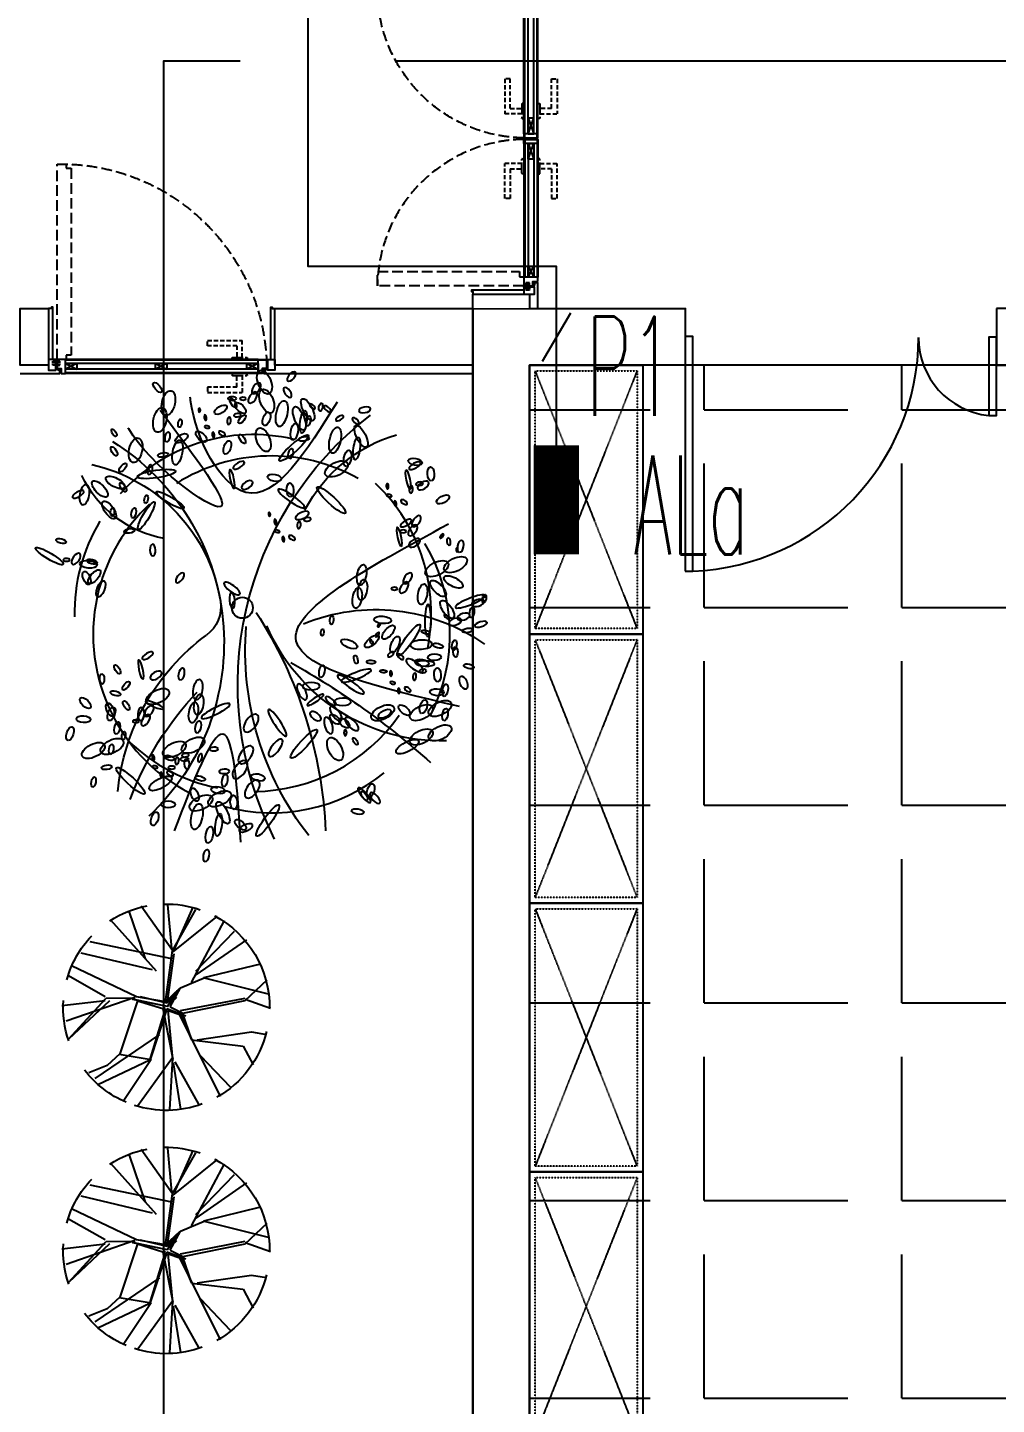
# Model space of a CAD drawing. Extents: x -284868 to 304789, y -137694 to 137894.
# Drawn here: x -60430 to -57007, y -27445 to -22580 of the extents above; entities that cross this region are included whole.
import ezdxf
from ezdxf.enums import TextEntityAlignment as Align

# ---------------------------------------------------------------- set-up
doc = ezdxf.new("R2010")
doc.units = 0
for name, pattern in [('AX-COMP140B-Fur$0$AX-COMP140B-Fur$0$DASH', [0.35, 0.25, -0.1]), ('DASH', [0.35, 0.25, -0.1]), ('DASHED', [0.75, 0.5, -0.25])]:
    doc.linetypes.add(name, pattern=pattern)
doc.layers.get('0').update_dxf_attribs({"linetype": 'CONTINUOUS'})
for name, color, linetype in [('0-墙', 4, 'CONTINUOUS'), ('0-底图', 251, 'CONTINUOUS'), ('0-非设计区域', 251, 'CONTINUOUS'), ('EQUIP-箱柜', 3, 'CONTINUOUS'), ('P-完成面', 42, 'CONTINUOUS'), ('P-平面植物', 251, 'CONTINUOUS'), ('P-门扇', 6, 'CONTINUOUS'), ('TEXT_照明_回路标注', 41, 'CONTINUOUS'), ('WIRE-照明', 130, 'CONTINUOUS')]:
    doc.layers.add(name, color=color, linetype=linetype)
doc.styles.add('_TEL_DIM', font='SIMPLEX', dxfattribs={"width": 0.8, "height": 3.5, "bigfont": 'HZTXT'})
doc.styles.add('HZ_e', font='simplex.shx', dxfattribs={"width": 0.8, "bigfont": 'hztxt.shx'})

# ---------------------------------------------------------------- blocks, each defined once
blk = doc.blocks.new('*U237')
at = {"linetype": 'AX-COMP140B-Fur$0$AX-COMP140B-Fur$0$DASH', "ltscale": 0.2}
for p, q in [((20, -380), (930, -20)), ((20, -20), (930, -380)), ((970, -380), (1880, -20)), ((970, -20), (1880, -380)), ((1920, -380), (2830, -20)), ((1920, -20), (2830, -380)), ((2870, -380), (3780, -20)), ((2870, -20), (3780, -380))]:
    blk.add_line(p, q, dxfattribs=at)
for points in [[(0, 0), (950, 0), (950, -400), (0, -400)], [(950, 0), (1900, 0), (1900, -400), (950, -400)], [(1900, 0), (2850, 0), (2850, -400), (1900, -400)], [(2850, 0), (3800, 0), (3800, -400), (2850, -400)]]:
    blk.add_lwpolyline(points, close=True)
for points in [[(20, -20), (930, -20), (930, -380), (20, -380)], [(970, -20), (1880, -20), (1880, -380), (970, -380)], [(1920, -20), (2830, -20), (2830, -380), (1920, -380)], [(2870, -20), (3780, -20), (3780, -380), (2870, -380)]]:
    blk.add_lwpolyline(points, close=True, dxfattribs=at)
blk = doc.blocks.new('A$C5ed5d99b')
for p, q in [((0, 0), (750, 1.6)), ((0, 0), (0, -7550)), ((750, 1.6), (750, -198.4)), ((750, -198.4), (200, -200)), ((200, -200), (200, -7450))]:
    blk.add_line(p, q)
at = {"linetype": 'Continuous'}
for points in [[(750, -927.3), (777.5, -927.3), (777.5, -98.4), (750, -98.4), (750, -927.3)], [(1822.5, -377.2), (1850, -377.2), (1850, -100), (1822.5, -100), (1822.5, -377.2)]]:
    blk.add_lwpolyline(points, dxfattribs=at)
for centre, radius, start, end in [((745, -97.9), 830.1, 272.2493, 359.7238), ((1850.9, -102.8), 275.9, 179.7899, 264.0974)]:
    blk.add_arc(centre, radius, start, end, dxfattribs=at)
at = {"extrusion": (2.93488e-11, -1.6918e-11, -1), "xscale": -1, "zscale": -1, "rotation": 89.99941067593174}
blk.add_blockref('*U237', (-600, -200, 0), dxfattribs=at)
blk = doc.blocks.new('FZ03')
at = {"color": 8}
for p, q in [((-4.4, 1.3), (-4.4, 3)), ((-4.4, 3), (0, 3)), ((0, 0), (-4.4, 1.3)), ((-3.1, 7.1), (3.1, 7.1)), ((-3.1, 3), (-3.1, 7.1)), ((0, 6.7), (-3.1, 5.5)), ((0, 4.9), (-3.1, 3.7)), ((0, 7.1), (0, 3)), ((0, 6.7), (3.1, 5.4)), ((0, 4.9), (3.1, 3.7)), ((0, 3), (4.5, 3)), ((4.5, 1.3), (0, 0)), ((3.1, 3), (3.1, 7.1)), ((4.5, 3), (4.5, 1.3))]:
    blk.add_line(p, q, dxfattribs=at)
blk = doc.blocks.new('A$C79893AB6')
at = {"color": 8, "linetype": 'DASHED', "ltscale": 5}
for points in [[(10, 20.3), (0, 20.3), (0, 5.3), (10, 5.3)], [(10, 0), (12, 0), (12, 25), (10, 25)], [(13, 0), (15, 0), (15, 25), (13, 25)], [(15, 20.3), (25, 20.3), (25, 5.3), (15, 5.3)]]:
    blk.add_lwpolyline(points, close=True, dxfattribs=at)
for points in [[(5, 20.3), (5, 5.3)], [(12, 18.5), (13, 18.5)], [(12, 16.5), (13, 16.5)], [(12, 14.5), (13, 14.5)], [(12, 10.5), (13, 10.5)], [(12, 8.5), (13, 8.5)], [(12, 6.5), (13, 6.5)], [(20, 20.3), (20, 5.3)]]:
    blk.add_lwpolyline(points, dxfattribs=at)
blk = doc.blocks.new('A$C274dfc7b')
at = {"color": 8, "linetype": 'DASHED', "ltscale": 30}
for points in [[(-5.5, 401.1, -0.414214), (-7, 402.6), (-7, 452.4, -0.414214), (-5.5, 453.9)], [(55.5, 401.1, 0.414214), (57, 402.6), (57, 452.4, 0.414214), (55.5, 453.9)]]:
    blk.add_lwpolyline(points, format="xyb", dxfattribs=at)
for points in [[(-5.5, 453.9), (0, 453.9), (0, 401.1), (-5.5, 401.1)], [(55.5, 453.9), (50, 453.9), (50, 401.1), (55.5, 401.1)], [(-48.2, 418), (-7, 418), (-7, 437), (-67.2, 437)], [(-48.2, 418), (-48.2, 313.9), (-67.2, 313.9), (-67.2, 437)], [(98.2, 418), (57, 418), (57, 437), (117.2, 437)], [(98.2, 418), (98.2, 313.9), (117.2, 313.9), (117.2, 437)]]:
    blk.add_lwpolyline(points, dxfattribs=at)
at = {"layer": 'P-门扇'}
for p, q in [((0, 507.5), (0, 35)), ((50, 507.5), (50, 35))]:
    blk.add_line(p, q, dxfattribs=at)
at = {"layer": 'P-门扇', "color": 251}
for p, q in [((3, 522.5), (3, 35)), ((15, 507.5), (15, 35)), ((35, 507.5), (35, 35)), ((47, 522.5), (47, 35))]:
    blk.add_line(p, q, dxfattribs=at)
at = {"layer": 'P-门扇', "color": 251, "linetype": 'DASH', "ltscale": 150}
blk.add_lwpolyline([(0, 522.5, 0.405757), (-517.5, 5, -3.831979)], format="xyb", dxfattribs=at)
at = {"layer": 'P-门扇'}
for points in [[(0, 507.5), (0, 507.5), (0, 522.5), (50, 522.5), (50, 507.5)], [(47, 507.5), (3, 507.5)]]:
    blk.add_lwpolyline(points, dxfattribs=at)
at = {"layer": 'P-门扇', "color": 251}
for points in [[(15, 507.5), (35, 507.5), (35, 452.5), (15, 452.5)], [(15, 75), (35, 75), (35, 35), (15, 35)]]:
    blk.add_lwpolyline(points, close=True, dxfattribs=at)
for points in [[(15, 507.5), (35, 452.5)], [(15, 452.5), (35, 507.5)], [(15, 75), (35, 35)], [(15, 35), (35, 75)]]:
    blk.add_lwpolyline(points, dxfattribs=at)
at = {"layer": 'P-门扇', "color": 251, "linetype": 'DASH', "ltscale": 150}
blk.add_lwpolyline([(-15, 55), (-15, 37), (0, 37), (0, 5), (-517.5, 5), (-517.5, 55), (-15, 55)], dxfattribs=at)
at = {"layer": 'P-门扇'}
blk.add_lwpolyline([(50, 20), (50, 35), (0, 35), (0, 5), (32, 5), (32, 20)], close=True, dxfattribs=at)
at = {"xscale": -1, "rotation": 270}
blk.add_blockref('A$C79893AB6', (0, -10), dxfattribs=at)
at = {"xscale": 0.7194583547756841, "yscale": 0.7194583547756841, "zscale": 0.7194583547756841, "rotation": 270}
blk.add_blockref('FZ03', (32.8, 10), dxfattribs=at)
blk = doc.blocks.new('yld.studio@foxmail.com-2-220')
at = {"color": 251, "ltscale": 100}
for p, q in [((8501.1, -109873.4), (8409.6, -109669)), ((8511.1, -109879.5), (8664.3, -109664.1)), ((8513.9, -109870.1), (8534.1, -109657.1)), ((8417.6, -110035.7), (8256.9, -109733.9)), ((8507.4, -109887.1), (8290.8, -109712.8)), ((8510.1, -109877.5), (8397.2, -109679.9)), ((8589.8, -109981.6), (8812.1, -109731.5)), ((8643.6, -109920.9), (8721.4, -109692)), ((8397.2, -109980.4), (8208.1, -109785.5)), ((8394.9, -109998.4), (8148.5, -109827.1)), ((8515.1, -109920.7), (8913.5, -109837.6)), ((8535.1, -110130.3), (8503.4, -109895.4)), ((8545.1, -110130), (8511.1, -109879.5)), ((8608.5, -109974.4), (8957.6, -109892.2)), ((8358.7, -110012.5), (8079.5, -109944.3)), ((8687.6, -110105.4), (9004.3, -109954.2)), ((8839.3, -110105.6), (9019, -110003.9)), ((8356.4, -110013.7), (8038, -110093.8)), ((8157, -110123.6), (8048.7, -110023.6)), ((8471.5, -110062), (8356.4, -110013.7)), ((8521.9, -110154.8), (8471.5, -110062)), ((8545.1, -110130), (8474.7, -110063.6)), ((8488.6, -110076.5), (8536.7, -110154.5)), ((8539, -110135.6), (8488.6, -110076.5)), ((8155.7, -110118.3), (8032.3, -110161.7)), ((8472.3, -110172.8), (8155.6, -110112.1)), ((8461.2, -110185.6), (8157, -110123.6)), ((8538, -110151.7), (8489.4, -110108)), ((8707.1, -110117.1), (8538, -110151.7)), ((8669.6, -110104.1), (8539, -110135.6)), ((8545.1, -110130), (8687.6, -110105.4)), ((8682.6, -110125.1), (8557.8, -110163.7)), ((8559.5, -110148.7), (8707.1, -110117.1)), ((8682.6, -110125.1), (8768.3, -110384.4)), ((8692.8, -110112.7), (8836.9, -110114.6)), ((8694.6, -110108.9), (9030.8, -110225)), ((8818.2, -110125.1), (9019, -110313.5)), ((9019, -110313.5), (8836.9, -110114.6)), ((8840.8, -110125.9), (9051.6, -110150.2)), ((8477.1, -110193.3), (8277.6, -110592.7)), ((8463.3, -110184.6), (8417.7, -110316.4)), ((8470.5, -110194.6), (8417.7, -110316.4)), ((8445.9, -110200), (8538.1, -110165.1)), ((8521.9, -110154.8), (8463.3, -110184.6)), ((8532.4, -110173.4), (8470.5, -110194.6)), ((8557.8, -110163.7), (8509.5, -110410)), ((8509.5, -110410), (8532.4, -110173.4)), ((8538.1, -110165.1), (8622.5, -110416.5)), ((8544.7, -110164.9), (8559.5, -110148.7)), ((8622.5, -110416.5), (8544.7, -110164.9)), ((8125, -110277.7), (8052.4, -110289.4)), ((8391, -110315.4), (8125, -110277.7)), ((8166.6, -110346.4), (8117, -110438.8)), ((8417.7, -110316.4), (8166.6, -110346.4)), ((8574.8, -110289.9), (8890.1, -110505.1)), ((8373.7, -110393.6), (8229.8, -110545.8)), ((8511.4, -110403.8), (8679.8, -110638.2)), ((8511.4, -110406.1), (8525.2, -110657)), ((8771.5, -110385.9), (8615.9, -110411.9)), ((8615.9, -110411.9), (8752.8, -110617.3)), ((8768.3, -110384.4), (8830.5, -110442)), ((8500, -110423.7), (8384.7, -110630.9)), ((8507.1, -110429.3), (8471.5, -110654.4)), ((8622.3, -110415), (8875.2, -110535.6)), ((8830.5, -110442), (8919.5, -110477.1))]:
    blk.add_line(p, q, dxfattribs=at)
for start, end in [(88.67658, 109.13181), (56.90063, 79.36879), (117.86669, 180.76361), (15.42502, 43.73878), (340.94353, 3.71391), (193.57975, 240.72922), (292.86239, 322.35668), (249.58012, 287.97728)]:
    blk.add_arc((8541.4, -110156.9), 504, start, end, dxfattribs=at)
blk = doc.blocks.new('yld.studio@foxmail.com-15')
at = {"color": 251}
blk.add_circle((67569.1, -97904.1), 44.8, dxfattribs=at)
for centre, start, end in [((67613.8, -97926.4), 76.88957, 138.11767), ((67693.5, -98017.5), 61.01045, 122.23854), ((67613.8, -97926.4), 348.58817, 46.57142), ((67693.5, -98017.5), 133.16442, 165.32414), ((67613.8, -97926.4), 149.04354, 181.20326), ((67693.5, -98017.5), 332.70905, 30.6923), ((67693.5, -98017.5), 165.32414, 242.65615), ((67613.8, -97926.4), 270.52014, 325.07436), ((67613.8, -97926.4), 226.04774, 258.53527), ((67693.5, -98017.5), 254.64102, 309.19524)]:
    blk.add_arc(centre, 760, start, end, dxfattribs=at)
for centre, major_axis, ratio in [((67663.4, -96943), (19.4, -49.7), 0.514982), ((67254.3, -97031.6), (-11.3, -52.2), 0.514982), ((67673.2, -97023.9), (19.4, -49.7), 0.514982), ((67217.7, -97104.4), (-11.3, -52.2), 0.514982), ((67477, -97060.3), (25.5, 15.6), 0.489709), ((67736.9, -97076.8), (-11.9, -54.9), 0.414379), ((67811.8, -97097.3), (20.7, -49.3), 0.38159), ((67829.2, -97112.1), (-6.6, -47.9), 0.283409), ((67672.1, -97099.4), (-10.1, -28.2), 0.489709), ((67114.4, -97233.1), (-11.3, -52.2), 0.514982), ((67309.9, -97181.8), (25.5, 15.6), 0.489709), ((67658.2, -97188.3), (19.4, -49.7), 0.514982), ((67788.2, -97223.4), (61.1, 54.6), 0.200035), ((67964, -97190.2), (-11.9, -54.9), 0.414379), ((68056.3, -97225.4), (-6.6, -47.9), 0.283409), ((67292.6, -97242.3), (-10.1, -52.5), 0.38159), ((67505.1, -97221), (-10.1, -28.2), 0.489709), ((68305.4, -97282.5), (29.4, -5.6), 0.489709), ((67203.3, -97334.2), (81.1, 11.7), 0.200035), ((67705.7, -97350.7), (29.4, -5.6), 0.489709), ((67261.4, -97445.4), (58.6, -34.7), 0.200035), ((67947.6, -97445.4), (60.3, -55.5), 0.200035), ((67015.8, -97495.7), (-1.6, -18.4), 0.42873), ((67159.8, -97512.1), (-34.6, -58.6), 0.200035), ((66747.1, -97684.1), (58.6, -34.7), 0.200035), ((66913.5, -97719.2), (36.8, -3.3), 0.42873), ((66905.5, -97776.9), (11.5, -27.6), 0.489709), ((66938.4, -97771.9), (24.3, 27.9), 0.42873), ((67949.6, -97956.2), (-1.6, -18.4), 0.42873), ((68166.5, -97955.7), (36.8, -3.3), 0.42873), ((67910, -98008.5), (-1.3, -14.7), 0.42873), ((68191.5, -98008.5), (24.3, 27.9), 0.42873), ((68024.2, -98058.1), (34.2, -14.2), 0.42873), ((68120.5, -98047.2), (28.4, 23.7), 0.42873), ((68333.6, -98138.1), (29.4, -5.6), 0.489709), ((68477, -98092.3), (1.2, -22.2), 0.42873), ((68117.3, -98134.9), (18.4, -1.6), 0.42873), ((68169.5, -98174.6), (14.7, -1.3), 0.42873), ((66971.4, -98207), (1.2, -22.2), 0.42873), ((68511.2, -98223.3), (11.5, -27.6), 0.489709), ((67005.6, -98338), (11.5, -27.6), 0.489709), ((67011.1, -98356.1), (-10.1, -28.2), 0.489709), ((68259, -98339.9), (22.6, -19.6), 0.489709), ((67092.3, -98640.9), (60.3, -55.5), 0.200035), ((67332.3, -98569.6), (1.2, -22.2), 0.42873), ((67635.7, -98626.5), (29.4, -5.6), 0.489709), ((67366.5, -98700.6), (11.5, -27.6), 0.489709), ((67465.8, -98681.4), (29.4, -5.6), 0.489709), ((67375.5, -98793.4), (-11.9, -54.9), 0.414379), ((68060.6, -98772.1), (26.3, -4.6), 0.42873), ((67467.8, -98828.7), (-6.6, -47.9), 0.283409), ((67561.1, -98828.3), (22.6, -19.6), 0.489709)]:
    blk.add_ellipse(centre, major_axis=major_axis, ratio=ratio, start_param=3.141593, end_param=9.424778, dxfattribs=at)
for centre, major_axis, ratio in [((67207.5, -96965.7), (17.5, -20.2), 0.42873), ((67530.4, -97031.6), (11.9, -18.8), 0.42873), ((67561, -97053.5), (21.2, -21.1), 0.489709), ((67847.6, -97060.3), (23.4, -46.1), 0.368424), ((67903, -97049.6), (-3.1, -17.5), 0.42873), ((67303.2, -97117.9), (-3.1, -17.5), 0.42873), ((67567.8, -97101), (14.1, 17.2), 0.42873), ((67790, -97154.4), (-6.2, -35.1), 0.42873), ((67850, -97108.1), (-3.9, -21.9), 0.42873), ((68074.8, -97173.7), (23.4, -46.1), 0.368424), ((67022.5, -97158.6), (9.5, -15.1), 0.42873), ((67250.3, -97176.4), (-3.9, -21.9), 0.42873), ((67393.9, -97175), (21.2, -21.1), 0.489709), ((67568.6, -97185), (11.9, -18.8), 0.42873), ((67831, -97184.7), (22, 3.3), 0.42873), ((67022.6, -97237.5), (11.9, -18.8), 0.42873), ((67231.2, -97252.9), (22, 3.3), 0.42873), ((67775.1, -97247.4), (-3.9, -21.9), 0.42873), ((68017.1, -97267.7), (-6.2, -35.1), 0.42873), ((67060, -97306.9), (14.1, 17.2), 0.42873), ((67175.3, -97315.6), (-3.9, -21.9), 0.42873), ((67970, -97312.6), (47.6, 24.1), 0.514982), ((66962.2, -97398.1), (30.9, -32.1), 0.42873), ((67027.5, -97370.2), (39.5, -20.6), 0.42873), ((68372.2, -97334), (1.5, -29.9), 0.489709), ((66896.3, -97422.6), (-7.7, -43.9), 0.42873), ((67060.8, -97390.9), (11.9, -18.8), 0.42873), ((67772.4, -97402.2), (1.5, -29.9), 0.489709), ((67001.3, -97487.3), (25.5, -36.5), 0.42873), ((67106.2, -97500.2), (-3.9, -21.9), 0.42873), ((67159.2, -97441.7), (-3.1, -17.5), 0.42873), ((68423.5, -97442.7), (26.4, 14.1), 0.489709), ((67823.8, -97510.9), (26.4, 14.1), 0.489709), ((67087.2, -97576.8), (22, 3.3), 0.42873), ((66796.9, -97619.6), (21.5, -5.9), 0.42873), ((68498.8, -97642.3), (-4.6, -26.3), 0.42873), ((66928.4, -97707.6), (21.5, -5.9), 0.42873), ((68397.6, -97737.7), (47.6, 24.1), 0.514982), ((68477.2, -97720.2), (47.6, 24.1), 0.514982), ((68077.4, -97764.3), (-7.7, -43.9), 0.42873), ((68468.2, -97794.1), (39.5, -20.6), 0.42873), ((66966.2, -97824), (-14.2, -34.2), 0.42873), ((68058.6, -97862.3), (-7.7, -43.9), 0.42873), ((68081.2, -97828), (-7.7, -43.9), 0.42873), ((68337, -97846.5), (-7.7, -43.9), 0.42873), ((68402.9, -97822), (30.9, -32.1), 0.42873), ((68442, -97911.2), (25.5, -36.5), 0.42873), ((68599.9, -97865.5), (-3.1, -17.5), 0.42873), ((68546.9, -97924), (-3.9, -21.9), 0.42873), ((68277.8, -98042.3), (-47.6, -66.7), 0.200035), ((68349.4, -98007.7), (17.2, -4.8), 0.42873), ((68527.9, -98000.6), (22, 3.3), 0.42873), ((68219.3, -98060.5), (-14.2, -34.2), 0.42873), ((68402.6, -98066), (21.5, -5.9), 0.42873), ((68472, -98063.3), (-3.9, -21.9), 0.42873), ((68052.6, -98124.7), (4.3, -18), 0.42873), ((67036.5, -98166.7), (11.9, -18.8), 0.42873), ((67309.7, -98186.7), (-4.6, -26.3), 0.42873), ((67907.8, -98174.9), (-4.6, -26.3), 0.42873), ((68400.4, -98189.6), (1.5, -29.9), 0.489709), ((68534.1, -98154), (21.5, -5.9), 0.42873), ((67073.9, -98236.2), (14.1, 17.2), 0.42873), ((67379.6, -98252.7), (-7.7, -43.9), 0.42873), ((68433, -98255.1), (-4.6, -26.3), 0.42873), ((66900, -98310.1), (21.2, -21.1), 0.489709), ((67028.5, -98268.7), (21.5, -5.9), 0.42873), ((67074.7, -98320.2), (11.9, -18.8), 0.42873), ((67208.5, -98282.1), (47.6, 24.1), 0.514982), ((67383.3, -98316.4), (-7.7, -43.9), 0.42873), ((68340.4, -98325.5), (-8.4, -28.7), 0.489709), ((68411.4, -98333), (47.6, 24.1), 0.514982), ((68398, -98264), (29.9, -1.4), 0.489709), ((67360.7, -98350.6), (-7.7, -43.9), 0.42873), ((68166.8, -98351.5), (47.6, 24.1), 0.514982), ((68175.4, -98355.7), (26.4, 14.1), 0.489709), ((68331.8, -98350.6), (47.6, 24.1), 0.514982), ((68432.6, -98359.2), (-4.6, -26.3), 0.42873), ((66834.9, -98440.3), (-8.4, -28.7), 0.489709), ((66892.4, -98378.7), (29.9, -1.4), 0.489709), ((67035.7, -98416.7), (-4.6, -26.3), 0.42873), ((67380.9, -98411.7), (-4.6, -26.3), 0.42873), ((68411, -98437.1), (47.6, 24.1), 0.514982), ((66934.5, -98512.2), (47.6, 24.1), 0.514982), ((67014.1, -98494.7), (47.6, 24.1), 0.514982), ((67063.3, -98448.5), (-3.1, -17.5), 0.42873), ((67279.7, -98507.1), (47.6, 24.1), 0.514982), ((67359.3, -98489.6), (47.6, 24.1), 0.514982), ((67831.4, -98483.5), (55.5, 60.3), 0.200035), ((67964.1, -98505.9), (24.1, -47.6), 0.514982), ((68050.4, -98472.9), (9.5, -15.1), 0.42873), ((68272.1, -98495.6), (47.1, 25.3), 0.38159), ((68331.4, -98454.6), (47.6, 24.1), 0.514982), ((67010.4, -98507), (-3.9, -21.9), 0.42873), ((67257.9, -98543.3), (21.5, -5.9), 0.42873), ((66991.3, -98583.6), (22, 3.3), 0.42873), ((66935.4, -98646.3), (-3.9, -21.9), 0.42873), ((67220, -98652.1), (47.1, 25.3), 0.38159), ((67389.3, -98631.2), (21.5, -5.9), 0.42873), ((67494, -98639.9), (-4.6, -26.3), 0.42873), ((67392.8, -98735.4), (47.6, 24.1), 0.514982), ((67472.4, -98717.8), (47.6, 24.1), 0.514982), ((67532.5, -98732.8), (1.5, -29.9), 0.489709), ((68088.7, -98705.3), (11.9, -18.8), 0.42873), ((68115.9, -98682.7), (-8.4, -28.7), 0.489709), ((67253.3, -98741.3), (29.9, -1.4), 0.489709), ((67486.3, -98777), (23.4, -46.1), 0.368424), ((67677.1, -98810.2), (-47.6, -66.7), 0.200035), ((67195.7, -98802.8), (-8.4, -28.7), 0.489709), ((67583.9, -98841.6), (26.4, 14.1), 0.489709), ((67428.6, -98871), (-6.2, -35.1), 0.42873), ((67415.2, -98959.7), (-4.6, -26.3), 0.42873)]:
    blk.add_ellipse(centre, major_axis=major_axis, ratio=ratio, dxfattribs=at)
at = {"color": 251, "extrusion": (0, 0, -1)}
for centre, major_axis, ratio in [((67628.5, -96969.7), (-16.1, -22.2), 0.514982), ((67778.4, -96919), (16.2, 18.9), 0.489709), ((67525.9, -97012.8), (18.3, 0.3), 0.42873), ((67571.9, -97013.2), (13.7, 0.2), 0.42873), ((67613.2, -97008.6), (-16.1, -22.2), 0.514982), ((67761.8, -96987), (14.5, -20.2), 0.489709), ((67386.2, -97062.4), (1.02, -9.08), 0.42873), ((67866.7, -97046.5), (11.1, -9.8), 0.42873), ((67931.5, -97057), (13.9, -12.2), 0.42873), ((67411.5, -97094.1), (1.3, -11.3), 0.42873), ((67512.1, -97107.8), (-1.7, -15.2), 0.489709), ((67547.9, -97083.7), (15.2, 1.9), 0.489709), ((68052.3, -97108.4), (13.9, -12.2), 0.42873), ((67445.3, -97167.8), (1.3, -11.3), 0.42873), ((67553.9, -97296.7), (23.5, 14.1), 0.38159), ((68303.9, -97299.1), (23.5, 14.1), 0.38159), ((67525.2, -97355.9), (8.6, -41.1), 0.200035), ((67589.5, -97381), (23.2, 14.6), 0.514982), ((68275.2, -97358.3), (8.6, -41.1), 0.200035), ((66869.4, -97420.7), (23.5, 14.1), 0.38159), ((67778, -97438.9), (56, -38.7), 0.200035), ((68187.1, -97386.2), (1.3, -11.3), 0.42873), ((68287.7, -97400), (-1.7, -15.2), 0.489709), ((68323.5, -97375.8), (15.2, 1.9), 0.489709), ((68339.5, -97383.4), (23.2, 14.6), 0.514982), ((68220.9, -97459.9), (1.3, -11.3), 0.42873), ((67684.4, -97506.4), (1.02, -9.08), 0.42873), ((67709.7, -97538.1), (1.3, -11.3), 0.42873), ((67810.3, -97551.8), (-1.7, -15.2), 0.489709), ((67846.1, -97527.6), (15.2, 1.9), 0.489709), ((68266.5, -97543.2), (23.5, 14.1), 0.38159), ((68310.6, -97535.1), (-16.1, -22.2), 0.514982), ((68237.9, -97602.3), (8.6, -41.1), 0.200035), ((68254, -97578.6), (13.7, 0.2), 0.42873), ((68295.2, -97573.9), (-16.1, -22.2), 0.514982), ((67743.5, -97611.8), (1.3, -11.3), 0.42873), ((68302.2, -97627.4), (23.2, 14.6), 0.514982), ((68483.4, -97658.1), (1.02, -9.08), 0.42873), ((66819.6, -97700.1), (13.7, 0.2), 0.42873), ((66860.8, -97695.4), (-16.1, -22.2), 0.514982), ((67303.1, -97776.1), (-15, -19.8), 0.489709), ((68273.2, -97779.1), (-16.1, -22.2), 0.514982), ((67524.9, -97821.9), (33.3, -24.2), 0.336016), ((68216.7, -97822.6), (13.7, 0.2), 0.42873), ((68257.9, -97817.9), (-16.1, -22.2), 0.514982), ((67525.5, -97872.5), (2.8, -34.2), 0.336016), ((68539.8, -97877), (63.3, 25.1), 0.200035), ((68359.6, -97958.9), (-0.6, -68.1), 0.200035), ((68440.1, -97942.8), (11.1, -8), 0.42873), ((67165.7, -98108.1), (23.5, 14.1), 0.38159), ((68243.4, -98112.8), (11.6, -10), 0.489709), ((68302.8, -98149.7), (34.8, -25.2), 0.368424), ((68387.5, -98114.8), (29.6, 0.5), 0.42873), ((67137, -98167.3), (8.6, -41.1), 0.200035), ((67201.3, -98192.4), (23.2, 14.6), 0.514982), ((68054.1, -98193.3), (63.3, 25.1), 0.200035), ((68201.9, -98184.2), (1.3, -11.3), 0.42873), ((68338.4, -98173.8), (15.2, 1.9), 0.489709), ((67823.4, -98262.4), (16.7, -33), 0.42873), ((67862.3, -98238), (37, 0.6), 0.42873), ((68031, -98230.6), (56, -38.7), 0.200035), ((68302.6, -98198), (-1.7, -15.2), 0.489709), ((67945.7, -98301.2), (21.8, -16.6), 0.38159), ((67996.3, -98304.6), (37, 0.6), 0.42873), ((68235.8, -98257.9), (1.3, -11.3), 0.42873), ((67137.4, -98356.7), (-1.1, -27.4), 0.514982), ((67157, -98382.9), (-16.1, -22.2), 0.514982), ((67172.4, -98344), (-16.1, -22.2), 0.514982), ((67455.4, -98343.8), (61, 30.3), 0.200035), ((67606.4, -98395.3), (-26.1, -35.9), 0.514982), ((67880.7, -98365.6), (22.2, -16.1), 0.514982), ((67964.2, -98379.5), (22.2, -16.1), 0.514982), ((67967.6, -98355.4), (22.2, -29.6), 0.42873), ((67115.8, -98387.5), (13.7, 0.2), 0.42873), ((67936.1, -98405.3), (11.7, -35.1), 0.42873), ((68003.1, -98394.8), (22.2, -16.1), 0.514982), ((68035.6, -98399.2), (26.6, -25.7), 0.42873), ((67710.7, -98500.7), (-27, -35.3), 0.38159), ((67189.9, -98542.6), (1.3, -11.3), 0.42873), ((67326.4, -98532.1), (15.2, 1.9), 0.489709), ((67388.3, -98543.5), (-5.6, -17.6), 0.42873), ((67447.1, -98505.8), (18.5, 0.3), 0.42873), ((67583.9, -98530.6), (-26.1, -35.9), 0.514982), ((67268, -98584.8), (14.8, 0.2), 0.42873), ((67290.6, -98556.3), (-1.7, -15.2), 0.489709), ((67323, -98549), (18.5, 0.3), 0.42873), ((67492.3, -98601.1), (22.2, 0.3), 0.42873), ((67559.1, -98593.6), (-26.1, -35.9), 0.514982), ((67223.8, -98616.3), (1.3, -11.3), 0.42873), ((67611.5, -98676.1), (-26.1, -35.9), 0.514982), ((68134.7, -98714.4), (20, -21.8), 0.42873)]:
    blk.add_ellipse(centre, major_axis=major_axis, ratio=ratio, dxfattribs=at)
for centre, major_axis, ratio, start_param, end_param in [((68090.2, -97061), (24.4, 4.5), 0.489709, 3.141593, 9.424778), ((69001.1, -98232.5), (-810.2, -1204.4), 1, 0.509025, 1.892273), ((67983.5, -97096.8), (16, 9.3), 0.42873, 3.141593, 9.424778), ((67418.7, -97133.9), (11.2, -2.4), 0.42873, 3.141593, 9.424778), ((67482.3, -97161.8), (13.1, -8.1), 0.489709, 3.141593, 9.424778), ((68406.4, -97786.5), (-392.2, -511.7), 1, 1.400805, 2.202876), ((66478.9, -98053.1), (-567.5, -838), 1, 3.105711, 4.936061), ((66772.4, -97989.1), (-386.4, -598.3), 1, 2.788021, 3.97962), ((67318.1, -97137.7), (-272.6, -392.7), 1, -0.434629, 0.525976), ((68194.3, -97426), (11.2, -2.4), 0.42873, 3.141593, 9.424778), ((68257.9, -97454), (13.1, -8.1), 0.489709, 3.141593, 9.424778), ((67716.9, -97577.9), (11.2, -2.4), 0.42873, 3.141593, 9.424778), ((67780.5, -97605.8), (13.1, -8.1), 0.489709, 3.141593, 9.424778), ((68418.9, -97598.5), (7.58, 8.54), 0.42873, 3.141593, 9.424778), ((67187.2, -97658.2), (0.7, -24.8), 0.489709, 3.141593, 9.424778), ((68448, -97621.9), (2.8, -15.1), 0.489709, 3.141593, 9.424778), ((67328, -97899.9), (15.3, -148.7), 1, 4.655583, 5.753079), ((68136.6, -98718.5), (-417.3, -690.5), 1, 2.207479, 3.211548), ((68572.7, -97883.4), (26.2, 8.1), 0.514982, 3.141593, 9.424778), ((66052.6, -98936), (-1046.4, -1553.2), 1, 3.548561, 4.075938), ((68475.9, -97963.8), (26.2, 8.1), 0.514982, 3.141593, 9.424778), ((68511.5, -97941.9), (26.2, 8.1), 0.514982, 3.141593, 9.424778), ((68862.2, -98087.1), (-700.6, -1072), 1, 0.330518, 1.072389), ((68414.2, -97664.8), (-459.3, -662), 1, -0.636767, 0.561589), ((68150.9, -97978.5), (6.06, 6.83), 0.42873, 3.141593, 9.424778), ((68585.2, -97974.1), (26.4, 7.5), 0.38159, 3.141593, 9.424778), ((67968.9, -98774.1), (-537.4, -764.5), 1, 1.051392, 1.896333), ((68119.6, -98050.5), (5.71, -9.89), 0.42873, 3.141593, 9.424778), ((68144.2, -98018.5), (7.58, 8.54), 0.42873, 3.141593, 9.424778), ((68330.9, -98061), (46.6, 2.5), 0.414379, 3.141593, 9.424778), ((68201.4, -98102.4), (12.5, 8.9), 0.489709, 3.141593, 9.424778), ((66155.5, -101029.5), (-1867.3, -2738.9), 1, 3.053829, 3.274954), ((68347.7, -98141.3), (40.2, -0.9), 0.283409, 3.141593, 9.424778), ((68209.2, -98224), (11.2, -2.4), 0.42873, 3.141593, 9.424778), ((68350.7, -99188.4), (-780.5, -1093.4), 1, 1.306696, 1.710792), ((67194.6, -98317.9), (38.8, -16.3), 0.200035, 3.141593, 9.424778), ((67880.1, -98296.6), (35, 23.2), 0.200035, 3.141593, 9.424778), ((68272.8, -98252), (13.1, -8.1), 0.489709, 3.141593, 9.424778), ((67718.3, -98394.4), (37.6, -56.7), 0.200035, 3.141593, 9.424778), ((68007.7, -98436), (0.2, -13.7), 0.42873, 3.141593, 9.424778), ((67197.2, -98582.4), (11.2, -2.4), 0.42873, 3.141593, 9.424778), ((67260.8, -98610.3), (13.1, -8.1), 0.489709, 3.141593, 9.424778), ((68088.4, -98702.2), (26, -30.7), 0.283409, 3.141593, 9.424778)]:
    blk.add_ellipse(centre, major_axis=major_axis, ratio=ratio, start_param=start_param, end_param=end_param, dxfattribs=at)
at = {"color": 251}
for points, knots in [([(67972.5, -97028.9), (67842.1, -97237.8), (67602.7, -97621.4), (67367.4, -97180.3), (67347.5, -97011.8), (67347, -97007.4)], [0, 0, 0, 0, 251.74209, 462.284988, 467.902625, 467.902625, 467.902625, 467.902625]), ([(67219.2, -97062.1), (67368.1, -97260.6), (67674.4, -97668.7), (67174.1, -97295.7), (67083.8, -97139.5), (67083, -97138.2)], [0, 0, 0, 0, 223.251607, 459.141302, 461.114298, 461.114298, 461.114298, 461.114298]), ([(68493.5, -98324.8), (68159.1, -98245.9), (67459.4, -98081), (68108.2, -97730.2), (68447, -97547)], [0, 0, 0, 0, 150.094152, 314.060203, 314.060203, 314.060203, 314.060203]), ([(67562.7, -98902.2), (67548.2, -98675.3), (67519.3, -98224.5), (67359, -98644.8), (67279.3, -98853.5)], [0, 0, 0, 0, 93.467467, 185.701754, 185.701754, 185.701754, 185.701754])]:
    blk.add_open_spline(points, degree=3, knots=knots, dxfattribs=at)
blk = doc.blocks.new('A$Ce45fcbb9')
at = {"color": 8, "linetype": 'DASHED', "ltscale": 30}
for points in [[(-98.2, 640.5), (-57, 640.5), (-57, 659.5), (-117.2, 659.5)], [(-98.2, 640.5), (-98.2, 536.4), (-117.2, 536.4), (-117.2, 659.5)], [(-55.5, 676.4), (-50, 676.4), (-50, 623.6), (-55.5, 623.6)], [(5.5, 676.4), (0, 676.4), (0, 623.6), (5.5, 623.6)], [(48.2, 640.5), (7, 640.5), (7, 659.5), (67.2, 659.5)], [(48.2, 640.5), (48.2, 536.4), (67.2, 536.4), (67.2, 659.5)]]:
    blk.add_lwpolyline(points, dxfattribs=at)
for points in [[(-55.5, 623.6, -0.414214), (-57, 625.1), (-57, 674.9, -0.414214), (-55.5, 676.4)], [(5.5, 623.6, 0.414214), (7, 625.1), (7, 674.9, 0.414214), (5.5, 676.4)]]:
    blk.add_lwpolyline(points, format="xyb", dxfattribs=at)
at = {"layer": 'P-门扇', "color": 251}
for p, q in [((-47, 730), (-47, 35)), ((-3, 745), (-3, 35)), ((-35, 715), (-35, 35)), ((-15, 715), (-15, 35))]:
    blk.add_line(p, q, dxfattribs=at)
at = {"layer": 'P-门扇'}
for p, q in [((-50, 715), (-50, 35)), ((0, 715), (0, 35))]:
    blk.add_line(p, q, dxfattribs=at)
for points in [[(0, 715), (0, 715), (0, 745), (-32, 745), (-32, 730), (-50, 730), (-50, 715)], [(-47, 715), (-3, 715)]]:
    blk.add_lwpolyline(points, dxfattribs=at)
at = {"layer": 'P-门扇', "color": 251, "linetype": 'DASH', "ltscale": 150}
blk.add_lwpolyline([(0, 745, -0.404691), (690, 5, 3.831979)], format="xyb", dxfattribs=at)
at = {"layer": 'P-门扇', "color": 251}
for points in [[(-15, 715), (-35, 715), (-35, 675), (-15, 675)], [(-15, 393.2), (-35, 393.2), (-35, 353.2), (-15, 353.2)], [(-15, 75), (-35, 75), (-35, 35), (-15, 35)]]:
    blk.add_lwpolyline(points, close=True, dxfattribs=at)
for points in [[(-15, 715), (-35, 675)], [(-15, 675), (-35, 715)], [(-15, 393.2), (-35, 353.2)], [(-15, 353.2), (-35, 393.2)], [(-15, 75), (-35, 35)], [(-15, 35), (-35, 75)]]:
    blk.add_lwpolyline(points, dxfattribs=at)
at = {"layer": 'P-门扇', "color": 251, "linetype": 'DASH', "ltscale": 150}
blk.add_lwpolyline([(15, 55), (15, 37), (0, 37), (0, 5), (690, 5), (690, 37), (675, 37), (675, 55), (15, 55)], dxfattribs=at)
at = {"layer": 'P-门扇'}
blk.add_lwpolyline([(-50, 20), (-50, 35), (0, 35), (0, 5), (-32, 5), (-32, 20)], close=True, dxfattribs=at)
at = {"xscale": -0.7194583547756841, "yscale": 0.7194583547756841, "zscale": 0.7194583547756841, "rotation": 90}
for p in [(-32.8, 740), (-32.8, 10)]:
    blk.add_blockref('FZ03', p, dxfattribs=at)
at = {"rotation": 90.00000000000004}
blk.add_blockref('A$C79893AB6', (0, -10), dxfattribs=at)
blk = doc.blocks.new('*X428')
at = {"color": 0}
for p, q in [((-250, 32.8), (-82.8, 200)), ((-250, 68.2), (-118.2, 200)), ((-250, 103.6), (-153.6, 200)), ((-250, 138.9), (-188.9, 200)), ((-250, 174.3), (-224.3, 200)), ((-247.5, 0), (-47.5, 200)), ((-212.1, 0), (-12.1, 200)), ((-176.8, 0), (23.2, 200)), ((-141.4, 0), (58.6, 200)), ((-106.1, 0), (93.9, 200)), ((-70.7, 0), (129.3, 200)), ((-35.4, 0), (164.6, 200)), ((0, 0), (200, 200)), ((35.4, 0), (235.4, 200)), ((70.7, 0), (250, 179.3)), ((106.1, 0), (250, 143.9)), ((141.4, 0), (250, 108.6)), ((176.8, 0), (250, 73.2)), ((212.1, 0), (250, 37.9)), ((247.5, 0), (250, 2.5))]:
    blk.add_line(p, q, dxfattribs=at)
blk = doc.blocks.new('$equip$00002943')
for p, q in [((-0.75, 0.6), (-0.75, 0)), ((0.75, 0.6), (-0.75, 0.6)), ((0.75, 0), (0.75, 0.6)), ((-0.75, 0), (0.75, 0))]:
    blk.add_line(p, q)
for points, const_width in [([(-0.75, 0.3), (0.75, 0.3)], 0.6), ([(-0.75, 0.6), (-0.75, 0), (0.75, 0), (0.75, 0.6), (-0.75, 0.6), (-0.75, 0)], 0.04)]:
    blk.add_lwpolyline(points, dxfattribs=dict(const_width=const_width))
for p in [(0, 0.6), (-0.75, 0.3), (0.75, 0.3), (0, 0)]:
    blk.add_point(p)
at = {"xscale": 0.00300000000061118, "yscale": 0.00300000000061118, "zscale": 0.00300000000061118}
blk.add_blockref('*X428', (0, 0), dxfattribs=at)
at = {"color": 7, "style": '_TEL_DIM', "flags": 1}
for tag in ['A', 'REMARK']:
    blk.add_attdef(tag, text='', height=0.00002, dxfattribs=at).set_placement((0, 0), align=Align.MIDDLE_CENTER)

msp = doc.modelspace()

# ---------------------------------------------------------------- hatches: boundary and pattern name
at = {"layer": '0-非设计区域', "ltscale": 3}
h = msp.add_hatch(dxfattribs=at)
h.set_pattern_fill('ANGLE', color=256, scale=100)
h.set_pattern_definition([(0, (-492507.45, 452446.1), (0, 698.5), [508, -190.5]), (90, (-492507.45, 452446.1), (-698.5, 4e-14), [508, -190.5])])
h.paths.add_polyline_path([(-58656.6, -23772.7), (-58656.6, -32822.7), (-53906.6, -32822.7), (-53906.6, -31022.7), (-44539.5, -31022.7), (-44206.6, -30689.9), (-44206.6, -24105.5), (-44539.5, -23772.7)])

# ---------------------------------------------------------------- linework, layer by layer
at = {"layer": '0-墙', "ltscale": 3}
msp.add_lwpolyline([(-58656.6, -23572.7), (-58106.6, -23572.7), (-58106.6, -23772.7), (-58656.6, -23772.7), (-58656.6, -33022.7), (-58856.6, -33022.7), (-58856.6, -23522.7), (-58656.6, -23522.7), (-58656.6, -23572.7)], dxfattribs=at)
for points in [[(-60355.9, -23772.7), (-60455.9, -23772.7), (-60455.9, -23572.7), (-60355.9, -23572.7)], [(-57006.6, -23572.7), (-57006.6, -23772.7), (-54006.6, -23772.7), (-54006.6, -23572.7)]]:
    msp.add_lwpolyline(points, close=True, dxfattribs=at)
at = {"layer": '0-墙', "ltscale": 3, "elevation": 0.1}
msp.add_lwpolyline([(-58856.6, -23772.7), (-59555.9, -23772.7), (-59555.9, -23572.7), (-58856.6, -23572.7)], close=True, dxfattribs=at)
at = {"layer": '0-非设计区域', "ltscale": 3}
msp.add_lwpolyline([(-58656.6, -23772.7), (-58656.6, -32822.7), (-53906.6, -32822.7), (-53906.6, -31022.7), (-44539.5, -31022.7), (-44206.6, -30689.9), (-44206.6, -24105.5), (-44539.5, -23772.7)], close=True, dxfattribs=at)
at = {"layer": 'P-完成面'}
for points in [[(-58626.6, -23572.7), (-58626.6, -23482.7), (-58641.6, -23482.7), (-58641.6, -23497.7)], [(-58676.6, -23507.7), (-58861.6, -23507.7), (-58861.6, -23512.7), (-58856.6, -23512.7), (-58856.6, -23522.7)]]:
    msp.add_lwpolyline(points, dxfattribs=at)
msp.add_lwpolyline([(-58676.6, -23497.7), (-58676.6, -23522.7), (-58638.6, -23522.7), (-58638.6, -23497.7)], close=True, dxfattribs=at)
at = {"layer": 'P-完成面', "elevation": 0.1}
for points in [[(-60340.9, -23752.6), (-60340.9, -23567.6), (-60345.9, -23567.6), (-60345.9, -23572.6), (-60355.9, -23572.6)], [(-59570.9, -23752.6), (-59570.9, -23567.6), (-59565.9, -23567.6), (-59565.9, -23572.6), (-59555.9, -23572.6)], [(-60456.6, -23802.6), (-60315.9, -23802.6), (-60315.9, -23787.6), (-60330.9, -23787.6)], [(-59580.9, -23787.6), (-59595.9, -23787.6), (-59595.9, -23802.6), (-58856.6, -23802.6)]]:
    msp.add_lwpolyline(points, dxfattribs=at)
for points in [[(-60330.9, -23752.6), (-60355.9, -23752.6), (-60355.9, -23790.6), (-60330.9, -23790.6)], [(-59580.9, -23752.6), (-59555.9, -23752.6), (-59555.9, -23790.6), (-59580.9, -23790.6)]]:
    msp.add_lwpolyline(points, close=True, dxfattribs=at)
at = {"layer": 'TEXT_照明_回路标注'}
msp.add_line((-58511.6, -23589.2), (-58611.6, -23760.4), dxfattribs=at)
at = {"layer": 'WIRE-照明'}
for points in [[(-58561.6, -24085), (-58561.6, -23424.9), (-59438.9, -23424.9), (-59438.9, -20541.3), (-60156.6, -20541.3)], [(-65877.7, -33885.3), (-59948.7, -33885.3), (-59948.7, -22697.7), (-59679.4, -22697.7)], [(-59129.4, -22697.7), (-43843.8, -22697.7), (-43843.8, -26768.8)]]:
    msp.add_lwpolyline(points, dxfattribs=at)

# ---------------------------------------------------------------- block references
at = {"layer": '0-底图'}
msp.add_blockref('A$C5ed5d99b', (-58856.6, -23573.6), dxfattribs=at)
at = {"layer": 'EQUIP-箱柜', "xscale": 250, "yscale": 250, "zscale": 250, "rotation": 270}
msp.add_blockref('$equip$00002943', (-58636.6, -24248.6), dxfattribs=at)
at = {"layer": 'P-平面植物'}
for name, p, xscale, yscale, zscale in [('yld.studio@foxmail.com-15', (-115716.7, 56576.7), 0.8294540659397698, 0.8294540659397698, 0.8294540659397698), ('yld.studio@foxmail.com-2-220', (-53760.6, 53652.5), -0.7234589182725817, 0.7234589182725817, 0.7234589182725817), ('yld.studio@foxmail.com-2-220', (-53760.6, 52793), -0.7234589182725817, 0.7234589182725817, 0.7234589182725817)]:
    msp.add_blockref(name, p, dxfattribs=dict(at, xscale=xscale, yscale=yscale, zscale=zscale))
at = {"layer": 'P-门扇', "xscale": -1}
for name, p, rotation in [('A$C274dfc7b', (-58676.6, -22447.7), 180), ('A$Ce45fcbb9', (-60330.9, -23752.6, 0.1), 270)]:
    msp.add_blockref(name, p, dxfattribs=dict(at, rotation=rotation))
at = {"layer": 'P-门扇'}
msp.add_blockref('A$C274dfc7b', (-58676.6, -23497.7), dxfattribs=at)

# ---------------------------------------------------------------- texts
at = {"layer": 'TEXT_照明_回路标注', "style": 'HZ_e', "width": 0.5}
for s, p in [('P1', (-58455.2, -23951.7, 0.1)), ('ALa', (-58287.8, -24442.2, 0.1))]:
    msp.add_text(s, height=350, dxfattribs=at).set_placement(p)

doc.saveas('drawing.dxf')
